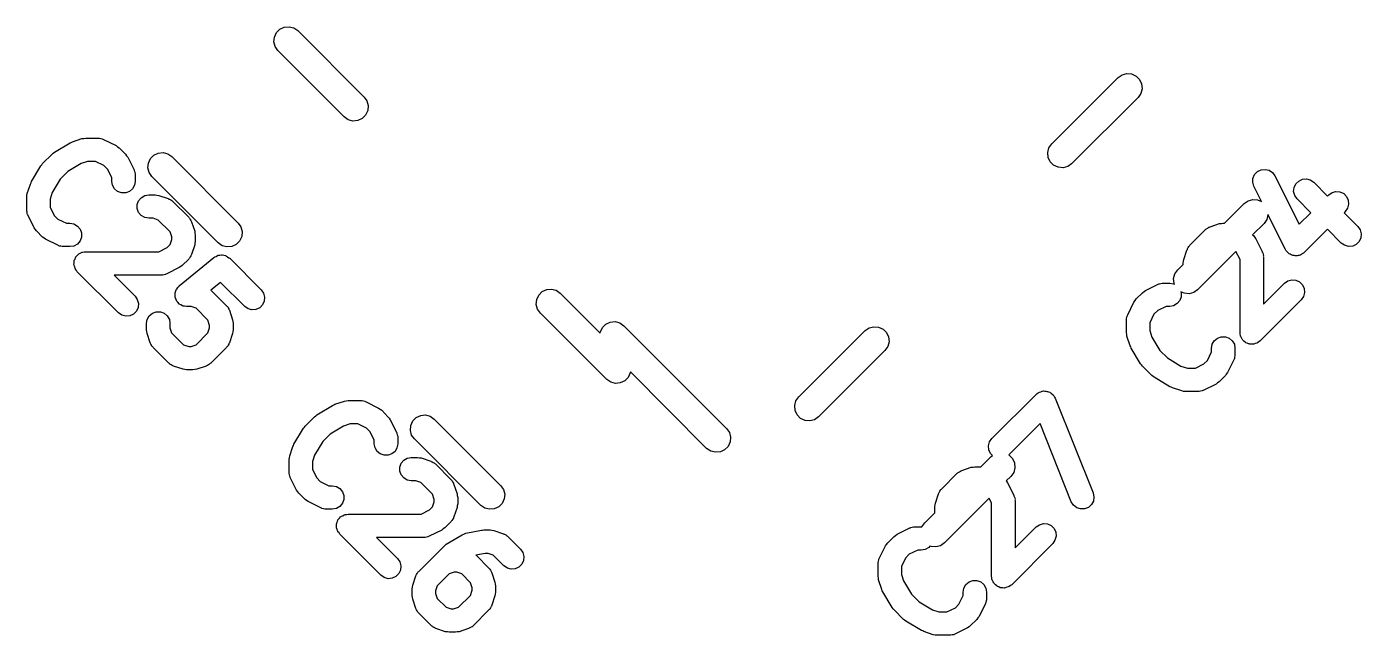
# Model space of a CAD drawing. Extents: x 133.5 to 186.6, y -127.2 to -72.7.
# Drawn here: x 142.97 to 150.09, y -117.41 to -114.16 of the extents above; entities that cross this region are included whole.
import ezdxf

# ---------------------------------------------------------------- set-up
doc = ezdxf.new("R2010")
doc.units = 0
doc.header["$MEASUREMENT"] = 0
doc.layers.add('BLACK', color=7, linetype='CONTINUOUS')

msp = doc.modelspace()

# ---------------------------------------------------------------- linework, layer by layer
at = {"layer": 'Black'}
for p, q in [((144.298, -114.194), (144.316, -114.176)), ((144.316, -114.176), (144.34, -114.165)), ((144.34, -114.165), (144.366, -114.163)), ((144.366, -114.163), (144.391, -114.169)), ((144.391, -114.169), (144.412, -114.184)), ((144.412, -114.184), (144.766, -114.538)), ((144.284, -114.244), (144.287, -114.218)), ((144.291, -114.269), (144.284, -114.244)), ((144.287, -114.218), (144.298, -114.194)), ((144.306, -114.29), (144.291, -114.269)), ((144.66, -114.644), (144.306, -114.29)), ((148.434, -114.788), (148.788, -114.434)), ((148.788, -114.434), (148.809, -114.419)), ((148.809, -114.419), (148.834, -114.413)), ((148.834, -114.413), (148.86, -114.415)), ((148.86, -114.415), (148.884, -114.426)), ((148.884, -114.426), (148.902, -114.444)), ((148.902, -114.444), (148.913, -114.468)), ((148.913, -114.468), (148.916, -114.494)), ((144.766, -114.538), (144.781, -114.559)), ((148.894, -114.54), (148.54, -114.894)), ((148.909, -114.519), (148.894, -114.54)), ((148.916, -114.494), (148.909, -114.519)), ((144.785, -114.61), (144.774, -114.634)), ((144.781, -114.559), (144.787, -114.584)), ((144.787, -114.584), (144.785, -114.61)), ((144.681, -114.659), (144.66, -114.644)), ((144.706, -114.666), (144.681, -114.659)), ((144.732, -114.663), (144.706, -114.666)), ((144.756, -114.652), (144.732, -114.663)), ((144.774, -114.634), (144.756, -114.652)), ((143.271, -114.759), (143.281, -114.757)), ((143.281, -114.757), (143.348, -114.757)), ((143.348, -114.757), (143.352, -114.758)), ((143.352, -114.758), (143.355, -114.757)), ((143.355, -114.757), (143.362, -114.759)), ((143.114, -114.833), (143.198, -114.783)), ((143.198, -114.783), (143.204, -114.78)), ((143.204, -114.78), (143.21, -114.777)), ((143.21, -114.777), (143.261, -114.76)), ((143.261, -114.76), (143.271, -114.759)), ((143.362, -114.759), (143.369, -114.761)), ((143.369, -114.761), (143.372, -114.762)), ((143.372, -114.762), (143.376, -114.764)), ((143.376, -114.764), (143.443, -114.797)), ((143.443, -114.797), (143.451, -114.803)), ((143.451, -114.803), (143.46, -114.809)), ((143.46, -114.809), (143.493, -114.843)), ((148.413, -114.834), (148.419, -114.809)), ((148.419, -114.809), (148.434, -114.788)), ((143.042, -114.905), (143.047, -114.899)), ((143.047, -114.899), (143.051, -114.893)), ((143.051, -114.893), (143.102, -114.843)), ((143.102, -114.843), (143.108, -114.838)), ((143.108, -114.838), (143.114, -114.833)), ((143.256, -114.893), (143.185, -114.936)), ((143.291, -114.882), (143.256, -114.893)), ((143.333, -114.882), (143.291, -114.882)), ((143.378, -114.904), (143.333, -114.882)), ((143.493, -114.843), (143.499, -114.851)), ((143.499, -114.851), (143.505, -114.859)), ((143.505, -114.859), (143.539, -114.926)), ((143.613, -114.916), (143.615, -114.89)), ((143.615, -114.89), (143.626, -114.866)), ((143.626, -114.866), (143.644, -114.848)), ((143.644, -114.848), (143.668, -114.837)), ((143.668, -114.837), (143.694, -114.834)), ((143.694, -114.834), (143.719, -114.841)), ((143.719, -114.841), (143.74, -114.856)), ((143.74, -114.856), (144.094, -115.21)), ((148.415, -114.86), (148.413, -114.834)), ((148.426, -114.884), (148.415, -114.86)), ((148.444, -114.902), (148.426, -114.884)), ((148.54, -114.894), (148.519, -114.909)), ((142.991, -114.989), (143.042, -114.905)), ((143.185, -114.936), (143.145, -114.976)), ((143.398, -114.924), (143.378, -114.904)), ((143.42, -114.969), (143.398, -114.924)), ((143.42, -114.988), (143.42, -114.969)), ((143.539, -114.926), (143.54, -114.93)), ((143.54, -114.93), (143.541, -114.933)), ((143.541, -114.933), (143.543, -114.94)), ((143.543, -114.94), (143.545, -114.947)), ((143.545, -114.947), (143.545, -114.951)), ((143.545, -114.951), (143.545, -114.954)), ((143.545, -114.954), (143.545, -114.988)), ((143.619, -114.941), (143.613, -114.916)), ((143.634, -114.962), (143.619, -114.941)), ((143.988, -115.316), (143.634, -114.962)), ((148.468, -114.913), (148.444, -114.902)), ((148.494, -114.916), (148.468, -114.913)), ((148.519, -114.909), (148.494, -114.916)), ((149.507, -114.972), (149.516, -114.952)), ((149.516, -114.952), (149.531, -114.936)), ((149.531, -114.936), (149.55, -114.926)), ((149.55, -114.926), (149.572, -114.924)), ((149.572, -114.924), (149.593, -114.929)), ((149.593, -114.929), (149.611, -114.941)), ((149.611, -114.941), (149.624, -114.958)), ((149.624, -114.958), (149.753, -115.217)), ((142.969, -115.052), (142.986, -115.002)), ((142.986, -115.002), (142.989, -114.996)), ((142.989, -114.996), (142.991, -114.989)), ((143.145, -114.976), (143.102, -115.048)), ((143.424, -115.009), (143.42, -114.988)), ((143.435, -115.028), (143.424, -115.009)), ((143.451, -115.042), (143.435, -115.028)), ((143.472, -115.049), (143.451, -115.042)), ((143.514, -115.042), (143.494, -115.049)), ((143.531, -115.028), (143.514, -115.042)), ((143.541, -115.009), (143.531, -115.028)), ((143.545, -114.988), (143.541, -115.009)), ((149.506, -114.993), (149.507, -114.972)), ((149.512, -115.014), (149.506, -114.993)), ((149.553, -115.096), (149.512, -115.014)), ((149.724, -115.042), (149.726, -115.021)), ((149.73, -115.063), (149.724, -115.042)), ((149.726, -115.021), (149.736, -115.001)), ((149.736, -115.001), (149.751, -114.986)), ((149.751, -114.986), (149.771, -114.976)), ((149.771, -114.976), (149.792, -114.974)), ((149.792, -114.974), (149.813, -114.98)), ((149.813, -114.98), (149.831, -114.993)), ((149.831, -114.993), (149.905, -115.066)), ((149.929, -115.047), (149.95, -115.042)), ((149.95, -115.042), (149.971, -115.044)), ((142.966, -115.072), (142.967, -115.062)), ((142.966, -115.139), (142.966, -115.072)), ((142.967, -115.062), (142.969, -115.052)), ((143.102, -115.048), (143.091, -115.082)), ((143.091, -115.082), (143.091, -115.125)), ((143.494, -115.049), (143.472, -115.049)), ((143.556, -115.112), (143.563, -115.091)), ((143.556, -115.133), (143.556, -115.112)), ((143.563, -115.091), (143.577, -115.075)), ((143.577, -115.075), (143.596, -115.064)), ((143.596, -115.064), (143.617, -115.06)), ((143.617, -115.06), (143.651, -115.06)), ((143.651, -115.06), (143.661, -115.062)), ((143.661, -115.062), (143.671, -115.063)), ((143.671, -115.063), (143.721, -115.08)), ((143.721, -115.08), (143.724, -115.082)), ((143.724, -115.082), (143.728, -115.083)), ((143.728, -115.083), (143.734, -115.087)), ((143.734, -115.087), (143.74, -115.09)), ((143.74, -115.09), (143.743, -115.093)), ((143.743, -115.093), (143.746, -115.095)), ((143.746, -115.095), (143.83, -115.179)), ((149.356, -115.21), (149.46, -115.106)), ((149.46, -115.106), (149.481, -115.091)), ((149.481, -115.091), (149.506, -115.084)), ((149.506, -115.084), (149.532, -115.087)), ((149.532, -115.087), (149.553, -115.096)), ((149.743, -115.081), (149.73, -115.063)), ((149.816, -115.155), (149.743, -115.081)), ((149.905, -115.066), (149.911, -115.06)), ((149.911, -115.06), (149.929, -115.047)), ((149.971, -115.044), (149.991, -115.053)), ((149.991, -115.053), (150.006, -115.068)), ((150.006, -115.068), (150.015, -115.088)), ((150.017, -115.11), (150.012, -115.131)), ((150.015, -115.088), (150.017, -115.11)), ((142.966, -115.143), (142.966, -115.139)), ((142.966, -115.146), (142.966, -115.143)), ((142.968, -115.153), (142.966, -115.146)), ((142.969, -115.161), (142.968, -115.153)), ((142.971, -115.164), (142.969, -115.161)), ((142.972, -115.167), (142.971, -115.164)), ((143.006, -115.235), (142.972, -115.167)), ((143.091, -115.125), (143.113, -115.17)), ((143.113, -115.17), (143.132, -115.189)), ((143.563, -115.154), (143.556, -115.133)), ((143.577, -115.17), (143.563, -115.154)), ((143.596, -115.181), (143.577, -115.17)), ((143.617, -115.185), (143.596, -115.181)), ((143.641, -115.185), (143.617, -115.185)), ((143.668, -115.194), (143.641, -115.185)), ((143.83, -115.179), (143.832, -115.182)), ((143.832, -115.182), (143.835, -115.185)), ((143.835, -115.185), (143.838, -115.191)), ((149.587, -115.166), (149.581, -115.191)), ((149.68, -115.351), (149.587, -115.165)), ((149.587, -115.165), (149.587, -115.166)), ((149.753, -115.217), (149.816, -115.155)), ((149.999, -115.148), (149.993, -115.155)), ((149.993, -115.155), (150.067, -115.228)), ((150.012, -115.131), (149.999, -115.148)), ((143.012, -115.243), (143.006, -115.235)), ((143.018, -115.251), (143.012, -115.243)), ((143.051, -115.285), (143.018, -115.251)), ((143.132, -115.189), (143.178, -115.211)), ((143.178, -115.211), (143.196, -115.211)), ((143.196, -115.211), (143.218, -115.215)), ((143.218, -115.215), (143.237, -115.226)), ((143.237, -115.226), (143.251, -115.243)), ((143.251, -115.243), (143.258, -115.263)), ((143.731, -115.257), (143.668, -115.194)), ((143.838, -115.191), (143.842, -115.197)), ((143.842, -115.197), (143.843, -115.201)), ((143.843, -115.201), (143.845, -115.204)), ((143.845, -115.204), (143.862, -115.254)), ((143.862, -115.254), (143.863, -115.264)), ((144.094, -115.21), (144.109, -115.231)), ((144.109, -115.231), (144.116, -115.256)), ((144.116, -115.256), (144.113, -115.282)), ((149.17, -115.329), (149.254, -115.245)), ((149.254, -115.245), (149.257, -115.243)), ((149.257, -115.243), (149.26, -115.24)), ((149.26, -115.24), (149.266, -115.237)), ((149.266, -115.237), (149.272, -115.233)), ((149.272, -115.233), (149.276, -115.232)), ((149.276, -115.232), (149.279, -115.23)), ((149.279, -115.23), (149.329, -115.213)), ((149.329, -115.213), (149.339, -115.212)), ((149.339, -115.212), (149.349, -115.21)), ((149.349, -115.21), (149.356, -115.21)), ((149.566, -115.212), (149.505, -115.273)), ((149.581, -115.191), (149.566, -115.212)), ((149.905, -115.243), (149.78, -115.367)), ((149.978, -115.317), (149.905, -115.243)), ((150.067, -115.228), (150.079, -115.246)), ((150.079, -115.246), (150.085, -115.267)), ((143.059, -115.29), (143.051, -115.285)), ((143.067, -115.296), (143.059, -115.29)), ((143.135, -115.33), (143.067, -115.296)), ((143.237, -115.322), (143.218, -115.333)), ((143.251, -115.305), (143.237, -115.322)), ((143.258, -115.285), (143.251, -115.305)), ((143.258, -115.263), (143.258, -115.285)), ((143.715, -115.34), (143.731, -115.324)), ((143.74, -115.284), (143.731, -115.257)), ((143.731, -115.324), (143.74, -115.298)), ((143.74, -115.298), (143.74, -115.284)), ((143.862, -115.327), (143.845, -115.378)), ((143.863, -115.318), (143.862, -115.327)), ((143.863, -115.264), (143.865, -115.274)), ((143.865, -115.308), (143.863, -115.318)), ((143.865, -115.274), (143.865, -115.308)), ((144.009, -115.331), (143.988, -115.316)), ((144.084, -115.324), (144.06, -115.335)), ((144.102, -115.306), (144.084, -115.324)), ((144.113, -115.282), (144.102, -115.306)), ((149.505, -115.273), (149.511, -115.279)), ((149.511, -115.279), (149.517, -115.287)), ((149.517, -115.287), (149.523, -115.295)), ((149.523, -115.295), (149.556, -115.362)), ((149.996, -115.329), (149.978, -115.317)), ((150.058, -115.324), (150.039, -115.333)), ((150.074, -115.308), (150.058, -115.324)), ((150.083, -115.289), (150.074, -115.308)), ((150.085, -115.267), (150.083, -115.289)), ((143.138, -115.331), (143.135, -115.33)), ((143.141, -115.333), (143.138, -115.331)), ((143.149, -115.334), (143.141, -115.333)), ((143.156, -115.336), (143.149, -115.334)), ((143.159, -115.336), (143.156, -115.336)), ((143.163, -115.336), (143.159, -115.336)), ((143.196, -115.336), (143.163, -115.336)), ((143.218, -115.333), (143.196, -115.336)), ((143.224, -115.402), (143.226, -115.394)), ((143.226, -115.394), (143.228, -115.392)), ((143.228, -115.392), (143.229, -115.39)), ((143.229, -115.39), (143.235, -115.384)), ((143.235, -115.384), (143.24, -115.378)), ((143.24, -115.378), (143.243, -115.376)), ((143.243, -115.376), (143.245, -115.374)), ((143.245, -115.374), (143.252, -115.371)), ((143.252, -115.371), (143.259, -115.367)), ((143.259, -115.367), (143.262, -115.366)), ((143.262, -115.366), (143.264, -115.365)), ((143.264, -115.365), (143.273, -115.364)), ((143.273, -115.364), (143.281, -115.363)), ((143.281, -115.363), (143.67, -115.363)), ((143.67, -115.363), (143.715, -115.34)), ((143.78, -115.545), (143.965, -115.394)), ((143.835, -115.397), (143.832, -115.399)), ((143.838, -115.391), (143.835, -115.397)), ((143.842, -115.385), (143.838, -115.391)), ((143.843, -115.381), (143.842, -115.385)), ((143.845, -115.378), (143.843, -115.381)), ((143.965, -115.394), (143.967, -115.393)), ((143.967, -115.393), (143.969, -115.391)), ((143.969, -115.391), (143.976, -115.388)), ((143.976, -115.388), (143.984, -115.383)), ((143.984, -115.383), (143.986, -115.383)), ((143.986, -115.383), (143.988, -115.382)), ((143.988, -115.382), (143.997, -115.381)), ((143.997, -115.381), (144.005, -115.38)), ((144.005, -115.38), (144.008, -115.38)), ((144.008, -115.38), (144.01, -115.38)), ((144.034, -115.337), (144.009, -115.331)), ((144.01, -115.38), (144.018, -115.382)), ((144.018, -115.382), (144.027, -115.384)), ((144.027, -115.384), (144.029, -115.385)), ((144.029, -115.385), (144.031, -115.386)), ((144.031, -115.386), (144.038, -115.391)), ((144.06, -115.335), (144.034, -115.337)), ((144.038, -115.391), (144.045, -115.395)), ((144.045, -115.395), (144.047, -115.397)), ((144.047, -115.397), (144.049, -115.398)), ((144.049, -115.398), (144.217, -115.567)), ((149.138, -115.404), (149.155, -115.354)), ((149.155, -115.354), (149.157, -115.351)), ((149.157, -115.351), (149.158, -115.347)), ((149.158, -115.347), (149.162, -115.341)), ((149.162, -115.341), (149.165, -115.335)), ((149.165, -115.335), (149.168, -115.332)), ((149.168, -115.332), (149.17, -115.329)), ((149.416, -115.362), (149.212, -115.566)), ((149.438, -115.405), (149.416, -115.362)), ((149.556, -115.362), (149.557, -115.366)), ((149.557, -115.366), (149.559, -115.369)), ((149.559, -115.369), (149.561, -115.376)), ((149.561, -115.376), (149.563, -115.383)), ((149.563, -115.383), (149.562, -115.387)), ((149.562, -115.387), (149.563, -115.39)), ((149.563, -115.39), (149.563, -115.643)), ((149.683, -115.355), (149.68, -115.351)), ((149.685, -115.359), (149.683, -115.355)), ((149.689, -115.363), (149.685, -115.359)), ((149.693, -115.368), (149.689, -115.363)), ((149.697, -115.371), (149.693, -115.368)), ((149.7, -115.374), (149.697, -115.371)), ((149.706, -115.377), (149.7, -115.374)), ((149.711, -115.38), (149.706, -115.377)), ((149.716, -115.381), (149.711, -115.38)), ((149.72, -115.383), (149.716, -115.381)), ((149.726, -115.384), (149.72, -115.383)), ((149.732, -115.385), (149.726, -115.384)), ((149.737, -115.385), (149.732, -115.385)), ((149.742, -115.385), (149.737, -115.385)), ((149.748, -115.384), (149.742, -115.385)), ((149.754, -115.383), (149.748, -115.384)), ((149.758, -115.381), (149.754, -115.383)), ((149.763, -115.38), (149.758, -115.381)), ((149.768, -115.376), (149.763, -115.38)), ((149.773, -115.373), (149.768, -115.376)), ((149.777, -115.37), (149.773, -115.373)), ((149.78, -115.367), (149.777, -115.37)), ((150.017, -115.335), (149.996, -115.329)), ((150.039, -115.333), (150.017, -115.335)), ((143.218, -115.431), (143.219, -115.423)), ((143.219, -115.434), (143.218, -115.431)), ((143.219, -115.415), (143.22, -115.412)), ((143.219, -115.423), (143.219, -115.415)), ((143.219, -115.436), (143.219, -115.434)), ((143.222, -115.444), (143.219, -115.436)), ((143.22, -115.409), (143.224, -115.402)), ((143.22, -115.412), (143.22, -115.409)), ((143.224, -115.452), (143.222, -115.444)), ((143.226, -115.454), (143.224, -115.452)), ((143.226, -115.457), (143.226, -115.454)), ((143.232, -115.463), (143.226, -115.457)), ((143.236, -115.47), (143.232, -115.463)), ((143.455, -115.689), (143.236, -115.47)), ((143.78, -115.448), (143.713, -115.481)), ((143.788, -115.442), (143.78, -115.448)), ((143.796, -115.436), (143.788, -115.442)), ((143.83, -115.402), (143.796, -115.436)), ((143.832, -115.399), (143.83, -115.402)), ((149.091, -115.481), (149.106, -115.46)), ((149.106, -115.46), (149.135, -115.431)), ((149.135, -115.424), (149.137, -115.414)), ((149.135, -115.431), (149.135, -115.424)), ((149.137, -115.414), (149.138, -115.404)), ((149.438, -115.794), (149.438, -115.405)), ((143.685, -115.488), (143.432, -115.488)), ((143.432, -115.488), (143.544, -115.6)), ((143.688, -115.487), (143.685, -115.488)), ((143.692, -115.488), (143.688, -115.487)), ((143.699, -115.486), (143.692, -115.488)), ((143.706, -115.484), (143.699, -115.486)), ((143.709, -115.482), (143.706, -115.484)), ((143.713, -115.481), (143.709, -115.482)), ((144, -115.527), (143.949, -115.568)), ((144.129, -115.655), (144, -115.527)), ((148.934, -115.57), (149.001, -115.536)), ((149.001, -115.536), (149.005, -115.535)), ((149.005, -115.535), (149.008, -115.534)), ((149.008, -115.534), (149.015, -115.532)), ((149.015, -115.532), (149.022, -115.53)), ((149.022, -115.53), (149.026, -115.53)), ((149.026, -115.53), (149.029, -115.53)), ((149.029, -115.53), (149.063, -115.53)), ((149.063, -115.53), (149.084, -115.534)), ((149.084, -115.506), (149.091, -115.481)), ((149.087, -115.532), (149.084, -115.506)), ((149.084, -115.534), (149.089, -115.536)), ((149.089, -115.536), (149.087, -115.532)), ((149.563, -115.643), (149.675, -115.531)), ((149.675, -115.531), (149.693, -115.519)), ((149.693, -115.519), (149.714, -115.513)), ((149.714, -115.513), (149.736, -115.515)), ((149.736, -115.515), (149.755, -115.524)), ((149.755, -115.524), (149.771, -115.54)), ((149.771, -115.54), (149.78, -115.559)), ((143.544, -115.6), (143.556, -115.618)), ((143.758, -115.582), (143.762, -115.572)), ((143.758, -115.583), (143.758, -115.582)), ((143.758, -115.593), (143.758, -115.583)), ((143.758, -115.583), (143.758, -115.583)), ((143.758, -115.604), (143.758, -115.593)), ((143.758, -115.605), (143.758, -115.604)), ((143.758, -115.604), (143.758, -115.604)), ((143.761, -115.615), (143.758, -115.605)), ((143.762, -115.572), (143.765, -115.563)), ((143.765, -115.563), (143.766, -115.562)), ((143.766, -115.562), (143.772, -115.554)), ((143.766, -115.562), (143.766, -115.562)), ((143.772, -115.554), (143.779, -115.546)), ((143.779, -115.546), (143.78, -115.546)), ((143.78, -115.546), (143.78, -115.545)), ((143.949, -115.568), (144.032, -115.651)), ((144.217, -115.567), (144.23, -115.584)), ((144.23, -115.584), (144.235, -115.605)), ((144.235, -115.605), (144.233, -115.627)), ((145.687, -115.618), (145.698, -115.594)), ((145.698, -115.594), (145.716, -115.576)), ((145.716, -115.576), (145.74, -115.565)), ((145.74, -115.565), (145.766, -115.563)), ((145.766, -115.563), (145.791, -115.569)), ((145.791, -115.569), (145.812, -115.584)), ((145.812, -115.584), (146.025, -115.798)), ((148.884, -115.615), (148.918, -115.582)), ((148.918, -115.582), (148.926, -115.576)), ((148.926, -115.576), (148.934, -115.57)), ((149.124, -115.603), (149.117, -115.624)), ((149.14, -115.585), (149.123, -115.577)), ((149.123, -115.577), (149.124, -115.581)), ((149.124, -115.581), (149.124, -115.603)), ((149.166, -115.587), (149.14, -115.585)), ((149.191, -115.581), (149.166, -115.587)), ((149.212, -115.566), (149.191, -115.581)), ((149.776, -115.602), (149.764, -115.62)), ((149.782, -115.581), (149.776, -115.602)), ((149.78, -115.559), (149.782, -115.581)), ((143.551, -115.68), (143.535, -115.696)), ((143.56, -115.661), (143.551, -115.68)), ((143.556, -115.618), (143.562, -115.639)), ((143.562, -115.639), (143.56, -115.661)), ((143.765, -115.624), (143.761, -115.615)), ((143.765, -115.625), (143.765, -115.624)), ((143.772, -115.633), (143.765, -115.625)), ((143.765, -115.625), (143.765, -115.625)), ((143.779, -115.641), (143.772, -115.633)), ((143.779, -115.642), (143.779, -115.641)), ((143.779, -115.641), (143.779, -115.641)), ((143.788, -115.647), (143.779, -115.642)), ((143.797, -115.652), (143.788, -115.647)), ((143.798, -115.652), (143.797, -115.652)), ((143.798, -115.653), (143.798, -115.652)), ((143.808, -115.654), (143.798, -115.653)), ((143.819, -115.656), (143.808, -115.654)), ((143.843, -115.656), (143.819, -115.656)), ((143.819, -115.656), (143.819, -115.656)), ((143.819, -115.656), (143.819, -115.656)), ((143.87, -115.665), (143.843, -115.656)), ((143.933, -115.729), (143.87, -115.665)), ((144.032, -115.651), (144.034, -115.654)), ((144.034, -115.654), (144.037, -115.656)), ((144.037, -115.656), (144.04, -115.662)), ((144.04, -115.662), (144.044, -115.668)), ((144.044, -115.668), (144.045, -115.672)), ((144.045, -115.672), (144.047, -115.675)), ((144.047, -115.675), (144.064, -115.726)), ((144.147, -115.667), (144.129, -115.655)), ((144.167, -115.673), (144.147, -115.667)), ((144.189, -115.671), (144.167, -115.673)), ((144.209, -115.662), (144.189, -115.671)), ((144.224, -115.647), (144.209, -115.662)), ((144.233, -115.627), (144.224, -115.647)), ((145.684, -115.644), (145.687, -115.618)), ((145.691, -115.669), (145.684, -115.644)), ((145.706, -115.69), (145.691, -115.669)), ((148.839, -115.699), (148.872, -115.632)), ((148.872, -115.632), (148.878, -115.624)), ((148.878, -115.624), (148.884, -115.615)), ((148.999, -115.677), (148.979, -115.697)), ((149.044, -115.655), (148.999, -115.677)), ((149.063, -115.655), (149.044, -115.655)), ((149.084, -115.651), (149.063, -115.655)), ((149.103, -115.64), (149.084, -115.651)), ((149.117, -115.624), (149.103, -115.64)), ((149.764, -115.62), (149.545, -115.839)), ((143.473, -115.701), (143.455, -115.689)), ((143.494, -115.707), (143.473, -115.701)), ((143.516, -115.705), (143.494, -115.707)), ((143.535, -115.696), (143.516, -115.705)), ((143.605, -115.745), (143.609, -115.724)), ((143.605, -115.779), (143.605, -115.745)), ((143.609, -115.724), (143.62, -115.705)), ((143.62, -115.705), (143.637, -115.691)), ((143.637, -115.691), (143.657, -115.684)), ((143.657, -115.684), (143.679, -115.684)), ((143.679, -115.684), (143.699, -115.691)), ((143.699, -115.691), (143.716, -115.705)), ((143.716, -115.705), (143.727, -115.724)), ((143.727, -115.724), (143.73, -115.745)), ((143.73, -115.745), (143.73, -115.769)), ((143.942, -115.756), (143.933, -115.729)), ((144.064, -115.726), (144.065, -115.736)), ((144.065, -115.736), (144.067, -115.745)), ((144.067, -115.745), (144.067, -115.779)), ((146.06, -116.044), (145.706, -115.69)), ((146.037, -115.768), (146.055, -115.749)), ((146.055, -115.749), (146.079, -115.738)), ((146.079, -115.738), (146.105, -115.736)), ((146.105, -115.736), (146.13, -115.743)), ((146.13, -115.743), (146.151, -115.758)), ((148.832, -115.72), (148.834, -115.713)), ((148.833, -115.723), (148.832, -115.72)), ((148.832, -115.727), (148.833, -115.723)), ((148.832, -115.794), (148.832, -115.727)), ((148.834, -115.713), (148.836, -115.706)), ((148.836, -115.706), (148.837, -115.703)), ((148.837, -115.703), (148.839, -115.699)), ((148.979, -115.697), (148.957, -115.742)), ((148.957, -115.742), (148.957, -115.784)), ((143.607, -115.789), (143.605, -115.779)), ((143.609, -115.799), (143.607, -115.789)), ((143.625, -115.849), (143.609, -115.799)), ((143.73, -115.769), (143.739, -115.796)), ((143.739, -115.796), (143.803, -115.859)), ((143.87, -115.859), (143.933, -115.796)), ((143.933, -115.796), (143.942, -115.769)), ((143.942, -115.769), (143.942, -115.756)), ((144.064, -115.799), (144.047, -115.849)), ((144.065, -115.789), (144.064, -115.799)), ((144.067, -115.779), (144.065, -115.789)), ((146.025, -115.798), (146.026, -115.791)), ((146.026, -115.791), (146.037, -115.768)), ((146.151, -115.758), (146.699, -116.306)), ((147.084, -116.138), (147.438, -115.784)), ((147.438, -115.784), (147.459, -115.769)), ((147.459, -115.769), (147.484, -115.763)), ((147.484, -115.763), (147.51, -115.765)), ((147.51, -115.765), (147.534, -115.776)), ((147.534, -115.776), (147.552, -115.794)), ((147.552, -115.794), (147.563, -115.818)), ((147.563, -115.818), (147.566, -115.844)), ((148.834, -115.804), (148.832, -115.794)), ((148.835, -115.814), (148.834, -115.804)), ((148.852, -115.865), (148.835, -115.814)), ((148.957, -115.784), (148.968, -115.819)), ((148.968, -115.819), (149.011, -115.89)), ((149.301, -115.838), (149.318, -115.824)), ((149.318, -115.824), (149.338, -115.817)), ((149.338, -115.817), (149.36, -115.817)), ((149.36, -115.817), (149.38, -115.824)), ((149.38, -115.824), (149.397, -115.838)), ((149.439, -115.802), (149.438, -115.794)), ((149.44, -115.811), (149.439, -115.802)), ((149.441, -115.813), (149.44, -115.811)), ((149.442, -115.816), (149.441, -115.813)), ((149.446, -115.823), (149.442, -115.816)), ((149.449, -115.83), (149.446, -115.823)), ((143.627, -115.853), (143.625, -115.849)), ((143.628, -115.856), (143.627, -115.853)), ((143.632, -115.862), (143.628, -115.856)), ((143.636, -115.868), (143.632, -115.862)), ((143.638, -115.871), (143.636, -115.868)), ((143.64, -115.874), (143.638, -115.871)), ((143.725, -115.958), (143.64, -115.874)), ((143.803, -115.859), (143.83, -115.868)), ((143.83, -115.868), (143.843, -115.868)), ((143.843, -115.868), (143.87, -115.859)), ((144.032, -115.874), (143.948, -115.958)), ((144.034, -115.871), (144.032, -115.874)), ((144.037, -115.868), (144.034, -115.871)), ((144.04, -115.862), (144.037, -115.868)), ((144.044, -115.856), (144.04, -115.862)), ((144.045, -115.853), (144.044, -115.856)), ((144.047, -115.849), (144.045, -115.853)), ((147.544, -115.89), (147.19, -116.244)), ((147.559, -115.869), (147.544, -115.89)), ((147.566, -115.844), (147.559, -115.869)), ((148.855, -115.871), (148.852, -115.865)), ((148.858, -115.877), (148.855, -115.871)), ((148.908, -115.961), (148.858, -115.877)), ((149.011, -115.89), (149.051, -115.93)), ((149.264, -115.943), (149.286, -115.897)), ((149.286, -115.879), (149.29, -115.857)), ((149.286, -115.897), (149.286, -115.879)), ((149.29, -115.857), (149.301, -115.838)), ((149.397, -115.838), (149.408, -115.857)), ((149.408, -115.857), (149.411, -115.879)), ((149.411, -115.879), (149.411, -115.912)), ((149.451, -115.832), (149.449, -115.83)), ((149.453, -115.835), (149.451, -115.832)), ((149.459, -115.84), (149.453, -115.835)), ((149.465, -115.846), (149.459, -115.84)), ((149.467, -115.847), (149.465, -115.846)), ((149.469, -115.849), (149.467, -115.847)), ((149.477, -115.851), (149.469, -115.849)), ((149.484, -115.855), (149.477, -115.851)), ((149.487, -115.855), (149.484, -115.855)), ((149.49, -115.856), (149.487, -115.855)), ((149.498, -115.856), (149.49, -115.856)), ((149.506, -115.857), (149.498, -115.856)), ((149.509, -115.856), (149.506, -115.857)), ((149.511, -115.856), (149.509, -115.856)), ((149.519, -115.853), (149.511, -115.856)), ((149.527, -115.851), (149.519, -115.853)), ((149.529, -115.849), (149.527, -115.851)), ((149.532, -115.849), (149.529, -115.849)), ((149.538, -115.843), (149.532, -115.849)), ((149.545, -115.839), (149.538, -115.843)), ((143.728, -115.96), (143.725, -115.958)), ((143.73, -115.963), (143.728, -115.96)), ((143.736, -115.966), (143.73, -115.963)), ((143.742, -115.97), (143.736, -115.966)), ((143.936, -115.966), (143.93, -115.97)), ((143.942, -115.963), (143.936, -115.966)), ((143.945, -115.96), (143.942, -115.963)), ((143.948, -115.958), (143.945, -115.96)), ((148.913, -115.967), (148.908, -115.961)), ((148.918, -115.973), (148.913, -115.967)), ((149.051, -115.93), (149.123, -115.973)), ((149.2, -115.984), (149.245, -115.962)), ((149.245, -115.962), (149.264, -115.943)), ((149.405, -115.94), (149.371, -116.008)), ((149.406, -115.937), (149.405, -115.94)), ((149.408, -115.934), (149.406, -115.937)), ((149.409, -115.926), (149.408, -115.934)), ((149.411, -115.919), (149.409, -115.926)), ((149.411, -115.912), (149.411, -115.916)), ((149.411, -115.916), (149.411, -115.919)), ((143.746, -115.971), (143.742, -115.97)), ((143.749, -115.973), (143.746, -115.971)), ((143.8, -115.99), (143.749, -115.973)), ((143.81, -115.991), (143.8, -115.99)), ((143.819, -115.993), (143.81, -115.991)), ((143.853, -115.993), (143.819, -115.993)), ((143.863, -115.991), (143.853, -115.993)), ((143.873, -115.99), (143.863, -115.991)), ((143.923, -115.973), (143.873, -115.99)), ((143.926, -115.971), (143.923, -115.973)), ((143.93, -115.97), (143.926, -115.971)), ((146.174, -116.034), (146.156, -116.052)), ((146.185, -116.01), (146.174, -116.034)), ((146.186, -116.004), (146.185, -116.01)), ((146.593, -116.412), (146.186, -116.004)), ((148.968, -116.024), (148.918, -115.973)), ((148.974, -116.028), (148.968, -116.024)), ((148.98, -116.033), (148.974, -116.028)), ((149.064, -116.084), (148.98, -116.033)), ((149.123, -115.973), (149.157, -115.984)), ((149.157, -115.984), (149.2, -115.984)), ((149.36, -116.024), (149.326, -116.057)), ((149.365, -116.016), (149.36, -116.024)), ((149.371, -116.008), (149.365, -116.016)), ((146.081, -116.059), (146.06, -116.044)), ((146.106, -116.066), (146.081, -116.059)), ((146.132, -116.063), (146.106, -116.066)), ((146.156, -116.052), (146.132, -116.063)), ((148.368, -116.112), (148.375, -116.11)), ((148.375, -116.11), (148.382, -116.107)), ((148.382, -116.107), (148.385, -116.107)), ((148.385, -116.107), (148.389, -116.106)), ((148.389, -116.106), (148.396, -116.107)), ((148.396, -116.107), (148.403, -116.107)), ((148.403, -116.107), (148.407, -116.108)), ((148.407, -116.108), (148.411, -116.108)), ((148.411, -116.108), (148.417, -116.111)), ((149.071, -116.086), (149.064, -116.084)), ((149.077, -116.089), (149.071, -116.086)), ((149.127, -116.106), (149.077, -116.089)), ((149.137, -116.108), (149.127, -116.106)), ((149.147, -116.109), (149.137, -116.108)), ((149.214, -116.109), (149.147, -116.109)), ((149.218, -116.109), (149.214, -116.109)), ((149.221, -116.109), (149.218, -116.109)), ((149.228, -116.107), (149.221, -116.109)), ((149.236, -116.106), (149.228, -116.107)), ((149.239, -116.104), (149.236, -116.106)), ((149.242, -116.103), (149.239, -116.104)), ((149.31, -116.069), (149.242, -116.103)), ((149.318, -116.063), (149.31, -116.069)), ((149.326, -116.057), (149.318, -116.063)), ((144.598, -116.183), (144.604, -116.18)), ((144.604, -116.18), (144.61, -116.177)), ((144.61, -116.177), (144.661, -116.16)), ((144.661, -116.16), (144.671, -116.159)), ((144.671, -116.159), (144.681, -116.157)), ((144.681, -116.157), (144.748, -116.157)), ((144.748, -116.157), (144.752, -116.158)), ((144.752, -116.158), (144.755, -116.157)), ((144.755, -116.157), (144.762, -116.159)), ((144.762, -116.159), (144.769, -116.161)), ((144.769, -116.161), (144.772, -116.162)), ((144.772, -116.162), (144.776, -116.164)), ((144.776, -116.164), (144.843, -116.197)), ((147.063, -116.184), (147.069, -116.159)), ((147.069, -116.159), (147.084, -116.138)), ((148.114, -116.36), (148.35, -116.124)), ((148.35, -116.124), (148.356, -116.12)), ((148.356, -116.12), (148.361, -116.115)), ((148.361, -116.115), (148.365, -116.114)), ((148.365, -116.114), (148.368, -116.112)), ((148.417, -116.111), (148.424, -116.113)), ((148.424, -116.113), (148.427, -116.116)), ((148.427, -116.116), (148.43, -116.117)), ((148.43, -116.117), (148.435, -116.122)), ((148.435, -116.122), (148.441, -116.127)), ((148.441, -116.127), (148.443, -116.13)), ((148.443, -116.13), (148.446, -116.133)), ((148.446, -116.133), (148.449, -116.139)), ((148.449, -116.139), (148.452, -116.145)), ((148.452, -116.145), (148.654, -116.65)), ((144.451, -116.293), (144.502, -116.243)), ((144.502, -116.243), (144.508, -116.238)), ((144.508, -116.238), (144.514, -116.233)), ((144.514, -116.233), (144.598, -116.183)), ((144.843, -116.197), (144.851, -116.203)), ((144.851, -116.203), (144.86, -116.209)), ((144.86, -116.209), (144.893, -116.243)), ((144.893, -116.243), (144.899, -116.251)), ((144.899, -116.251), (144.905, -116.259)), ((145.026, -116.266), (145.044, -116.248)), ((145.044, -116.248), (145.068, -116.237)), ((145.068, -116.237), (145.094, -116.234)), ((145.094, -116.234), (145.119, -116.241)), ((145.119, -116.241), (145.14, -116.256)), ((147.065, -116.21), (147.063, -116.184)), ((147.076, -116.234), (147.065, -116.21)), ((147.094, -116.252), (147.076, -116.234)), ((147.118, -116.263), (147.094, -116.252)), ((147.19, -116.244), (147.169, -116.259)), ((144.391, -116.389), (144.442, -116.305)), ((144.442, -116.305), (144.447, -116.299)), ((144.447, -116.299), (144.451, -116.293)), ((144.656, -116.293), (144.585, -116.336)), ((144.691, -116.282), (144.656, -116.293)), ((144.733, -116.282), (144.691, -116.282)), ((144.778, -116.304), (144.733, -116.282)), ((144.798, -116.324), (144.778, -116.304)), ((144.82, -116.369), (144.798, -116.324)), ((144.905, -116.259), (144.939, -116.326)), ((145.013, -116.316), (145.015, -116.29)), ((145.019, -116.341), (145.013, -116.316)), ((145.015, -116.29), (145.026, -116.266)), ((145.14, -116.256), (145.494, -116.61)), ((146.699, -116.306), (146.714, -116.327)), ((147.144, -116.266), (147.118, -116.263)), ((147.169, -116.259), (147.144, -116.266)), ((148.372, -116.28), (148.204, -116.447)), ((148.538, -116.697), (148.372, -116.28)), ((144.389, -116.396), (144.391, -116.389)), ((144.545, -116.376), (144.502, -116.448)), ((144.585, -116.336), (144.545, -116.376)), ((144.82, -116.388), (144.82, -116.369)), ((144.824, -116.409), (144.82, -116.388)), ((144.939, -116.326), (144.94, -116.33)), ((144.94, -116.33), (144.941, -116.333)), ((144.941, -116.333), (144.943, -116.34)), ((144.945, -116.388), (144.941, -116.409)), ((144.943, -116.34), (144.945, -116.347)), ((144.945, -116.347), (144.945, -116.351)), ((144.945, -116.351), (144.945, -116.354)), ((144.945, -116.354), (144.945, -116.388)), ((145.034, -116.362), (145.019, -116.341)), ((145.388, -116.716), (145.034, -116.362)), ((146.719, -116.378), (146.708, -116.402)), ((146.714, -116.327), (146.721, -116.352)), ((146.721, -116.352), (146.719, -116.378)), ((148.096, -116.399), (148.102, -116.378)), ((148.102, -116.378), (148.114, -116.36)), ((144.366, -116.472), (144.367, -116.462)), ((144.367, -116.462), (144.369, -116.452)), ((144.369, -116.452), (144.386, -116.402)), ((144.386, -116.402), (144.389, -116.396)), ((144.502, -116.448), (144.491, -116.482)), ((144.835, -116.428), (144.824, -116.409)), ((144.851, -116.442), (144.835, -116.428)), ((144.872, -116.449), (144.851, -116.442)), ((144.894, -116.449), (144.872, -116.449)), ((144.914, -116.442), (144.894, -116.449)), ((144.931, -116.428), (144.914, -116.442)), ((144.941, -116.409), (144.931, -116.428)), ((144.977, -116.475), (144.996, -116.464)), ((144.996, -116.464), (145.017, -116.46)), ((145.017, -116.46), (145.051, -116.46)), ((145.051, -116.46), (145.061, -116.462)), ((145.061, -116.462), (145.071, -116.463)), ((145.071, -116.463), (145.121, -116.48)), ((146.615, -116.427), (146.593, -116.412)), ((146.64, -116.433), (146.615, -116.427)), ((146.666, -116.431), (146.64, -116.433)), ((146.689, -116.42), (146.666, -116.431)), ((146.708, -116.402), (146.689, -116.42)), ((148.056, -116.51), (148.11, -116.456)), ((148.098, -116.42), (148.096, -116.399)), ((148.107, -116.44), (148.098, -116.42)), ((148.118, -116.45), (148.107, -116.44)), ((148.11, -116.456), (148.118, -116.45)), ((148.204, -116.447), (148.206, -116.448)), ((148.206, -116.448), (148.224, -116.466)), ((148.224, -116.466), (148.235, -116.49)), ((144.366, -116.539), (144.366, -116.472)), ((144.491, -116.482), (144.491, -116.525)), ((144.491, -116.525), (144.513, -116.57)), ((144.956, -116.512), (144.963, -116.491)), ((144.956, -116.533), (144.956, -116.512)), ((144.963, -116.554), (144.956, -116.533)), ((144.963, -116.491), (144.977, -116.475)), ((145.121, -116.48), (145.124, -116.482)), ((145.124, -116.482), (145.128, -116.483)), ((145.128, -116.483), (145.134, -116.487)), ((145.134, -116.487), (145.14, -116.49)), ((145.14, -116.49), (145.143, -116.493)), ((145.143, -116.493), (145.146, -116.495)), ((145.146, -116.495), (145.23, -116.579)), ((147.935, -116.54), (147.941, -116.537)), ((147.941, -116.537), (147.947, -116.533)), ((147.947, -116.533), (147.951, -116.532)), ((147.951, -116.532), (147.954, -116.53)), ((147.954, -116.53), (148.004, -116.513)), ((148.004, -116.513), (148.014, -116.512)), ((148.014, -116.512), (148.024, -116.51)), ((148.024, -116.51), (148.056, -116.51)), ((148.237, -116.516), (148.231, -116.541)), ((148.235, -116.49), (148.237, -116.516)), ((144.366, -116.543), (144.366, -116.539)), ((144.366, -116.546), (144.366, -116.543)), ((144.368, -116.553), (144.366, -116.546)), ((144.369, -116.561), (144.368, -116.553)), ((144.371, -116.564), (144.369, -116.561)), ((144.372, -116.567), (144.371, -116.564)), ((144.406, -116.635), (144.372, -116.567)), ((144.513, -116.57), (144.532, -116.589)), ((144.532, -116.589), (144.578, -116.611)), ((144.977, -116.57), (144.963, -116.554)), ((144.996, -116.581), (144.977, -116.57)), ((145.017, -116.585), (144.996, -116.581)), ((145.041, -116.585), (145.017, -116.585)), ((145.068, -116.594), (145.041, -116.585)), ((145.131, -116.657), (145.068, -116.594)), ((145.23, -116.579), (145.232, -116.582)), ((145.232, -116.582), (145.235, -116.585)), ((145.235, -116.585), (145.238, -116.591)), ((145.238, -116.591), (145.242, -116.597)), ((145.242, -116.597), (145.243, -116.601)), ((145.243, -116.601), (145.245, -116.604)), ((145.245, -116.604), (145.262, -116.654)), ((147.845, -116.629), (147.929, -116.545)), ((147.929, -116.545), (147.932, -116.543)), ((147.932, -116.543), (147.935, -116.54)), ((148.216, -116.562), (148.191, -116.586)), ((148.191, -116.586), (148.192, -116.587)), ((148.192, -116.587), (148.198, -116.595)), ((148.198, -116.595), (148.231, -116.662)), ((148.231, -116.541), (148.216, -116.562)), ((144.412, -116.643), (144.406, -116.635)), ((144.418, -116.651), (144.412, -116.643)), ((144.451, -116.685), (144.418, -116.651)), ((144.578, -116.611), (144.596, -116.611)), ((144.596, -116.611), (144.618, -116.615)), ((144.618, -116.615), (144.637, -116.626)), ((144.637, -116.626), (144.651, -116.643)), ((144.651, -116.643), (144.658, -116.663)), ((144.658, -116.663), (144.658, -116.685)), ((145.14, -116.684), (145.131, -116.657)), ((145.262, -116.654), (145.263, -116.664)), ((145.263, -116.664), (145.265, -116.674)), ((145.265, -116.674), (145.265, -116.708)), ((145.494, -116.61), (145.509, -116.631)), ((145.509, -116.631), (145.516, -116.656)), ((145.516, -116.656), (145.513, -116.682)), ((147.813, -116.704), (147.83, -116.654)), ((147.83, -116.654), (147.832, -116.651)), ((147.832, -116.651), (147.833, -116.647)), ((147.833, -116.647), (147.837, -116.641)), ((147.837, -116.641), (147.84, -116.635)), ((147.84, -116.635), (147.843, -116.632)), ((147.843, -116.632), (147.845, -116.629)), ((148.1, -116.678), (147.862, -116.916)), ((148.113, -116.705), (148.1, -116.678)), ((148.231, -116.662), (148.232, -116.666)), ((148.232, -116.666), (148.234, -116.669)), ((148.234, -116.669), (148.236, -116.676)), ((148.236, -116.676), (148.238, -116.683)), ((148.654, -116.65), (148.659, -116.672)), ((148.659, -116.672), (148.656, -116.693)), ((144.459, -116.69), (144.451, -116.685)), ((144.467, -116.696), (144.459, -116.69)), ((144.535, -116.73), (144.467, -116.696)), ((144.538, -116.731), (144.535, -116.73)), ((144.541, -116.733), (144.538, -116.731)), ((144.549, -116.734), (144.541, -116.733)), ((144.556, -116.736), (144.549, -116.734)), ((144.559, -116.736), (144.556, -116.736)), ((144.563, -116.736), (144.559, -116.736)), ((144.596, -116.736), (144.563, -116.736)), ((144.618, -116.733), (144.596, -116.736)), ((144.637, -116.722), (144.618, -116.733)), ((144.651, -116.705), (144.637, -116.722)), ((144.658, -116.685), (144.651, -116.705)), ((145.07, -116.763), (145.115, -116.74)), ((145.115, -116.74), (145.131, -116.724)), ((145.131, -116.724), (145.14, -116.698)), ((145.14, -116.698), (145.14, -116.684)), ((145.262, -116.727), (145.245, -116.778)), ((145.263, -116.718), (145.262, -116.727)), ((145.265, -116.708), (145.263, -116.718)), ((145.409, -116.731), (145.388, -116.716)), ((145.434, -116.737), (145.409, -116.731)), ((145.46, -116.735), (145.434, -116.737)), ((145.484, -116.724), (145.46, -116.735)), ((145.502, -116.706), (145.484, -116.724)), ((145.513, -116.682), (145.502, -116.706)), ((147.81, -116.724), (147.812, -116.714)), ((147.81, -116.756), (147.81, -116.724)), ((147.812, -116.714), (147.813, -116.704)), ((148.113, -117.094), (148.113, -116.705)), ((148.238, -116.683), (148.237, -116.687)), ((148.237, -116.687), (148.238, -116.69)), ((148.238, -116.69), (148.238, -116.943)), ((148.55, -116.715), (148.538, -116.697)), ((148.567, -116.729), (148.55, -116.715)), ((148.587, -116.735), (148.567, -116.729)), ((148.609, -116.735), (148.587, -116.735)), ((148.629, -116.727), (148.609, -116.735)), ((148.646, -116.712), (148.629, -116.727)), ((148.656, -116.693), (148.646, -116.712)), ((144.619, -116.815), (144.62, -116.812)), ((144.619, -116.823), (144.619, -116.815)), ((144.62, -116.809), (144.624, -116.802)), ((144.62, -116.812), (144.62, -116.809)), ((144.624, -116.802), (144.626, -116.794)), ((144.626, -116.794), (144.628, -116.792)), ((144.628, -116.792), (144.629, -116.79)), ((144.629, -116.79), (144.635, -116.784)), ((144.635, -116.784), (144.64, -116.778)), ((144.64, -116.778), (144.643, -116.776)), ((144.643, -116.776), (144.645, -116.774)), ((144.645, -116.774), (144.652, -116.771)), ((144.652, -116.771), (144.659, -116.767)), ((144.659, -116.767), (144.662, -116.766)), ((144.662, -116.766), (144.664, -116.765)), ((144.664, -116.765), (144.673, -116.764)), ((144.673, -116.764), (144.681, -116.763)), ((144.681, -116.763), (145.07, -116.763)), ((145.23, -116.802), (145.196, -116.836)), ((145.232, -116.799), (145.23, -116.802)), ((145.235, -116.797), (145.232, -116.799)), ((145.238, -116.791), (145.235, -116.797)), ((145.242, -116.785), (145.238, -116.791)), ((145.243, -116.781), (145.242, -116.785)), ((145.245, -116.778), (145.243, -116.781)), ((147.741, -116.83), (147.756, -116.81)), ((147.756, -116.81), (147.81, -116.756)), ((148.35, -116.831), (148.368, -116.819)), ((148.368, -116.819), (148.389, -116.813)), ((148.389, -116.813), (148.411, -116.815)), ((148.411, -116.815), (148.43, -116.824)), ((144.618, -116.831), (144.619, -116.823)), ((144.619, -116.834), (144.618, -116.831)), ((144.619, -116.836), (144.619, -116.834)), ((144.622, -116.844), (144.619, -116.836)), ((144.624, -116.852), (144.622, -116.844)), ((144.626, -116.854), (144.624, -116.852)), ((144.626, -116.857), (144.626, -116.854)), ((144.632, -116.863), (144.626, -116.857)), ((144.636, -116.87), (144.632, -116.863)), ((144.855, -117.089), (144.636, -116.87)), ((145.085, -116.888), (144.832, -116.888)), ((144.832, -116.888), (144.944, -117)), ((145.088, -116.887), (145.085, -116.888)), ((145.092, -116.888), (145.088, -116.887)), ((145.099, -116.886), (145.092, -116.888)), ((145.106, -116.884), (145.099, -116.886)), ((145.109, -116.882), (145.106, -116.884)), ((145.113, -116.881), (145.109, -116.882)), ((145.18, -116.848), (145.113, -116.881)), ((145.188, -116.842), (145.18, -116.848)), ((145.196, -116.836), (145.188, -116.842)), ((145.204, -116.923), (145.288, -116.873)), ((145.288, -116.873), (145.298, -116.869)), ((145.298, -116.869), (145.308, -116.865)), ((145.308, -116.865), (145.392, -116.848)), ((145.392, -116.848), (145.398, -116.848)), ((145.398, -116.848), (145.405, -116.847)), ((145.405, -116.847), (145.438, -116.847)), ((145.438, -116.847), (145.448, -116.849)), ((145.448, -116.849), (145.458, -116.85)), ((145.458, -116.85), (145.509, -116.867)), ((145.509, -116.867), (145.512, -116.869)), ((145.512, -116.869), (145.515, -116.87)), ((145.515, -116.87), (145.521, -116.874)), ((145.521, -116.874), (145.528, -116.878)), ((145.528, -116.878), (145.53, -116.88)), ((145.53, -116.88), (145.533, -116.882)), ((145.533, -116.882), (145.6, -116.95)), ((147.559, -116.915), (147.593, -116.882)), ((147.593, -116.882), (147.601, -116.876)), ((147.601, -116.876), (147.609, -116.87)), ((147.609, -116.87), (147.676, -116.836)), ((147.676, -116.836), (147.68, -116.835)), ((147.68, -116.835), (147.683, -116.834)), ((147.683, -116.834), (147.69, -116.832)), ((147.69, -116.832), (147.697, -116.83)), ((147.697, -116.83), (147.701, -116.83)), ((147.701, -116.83), (147.704, -116.83)), ((147.704, -116.83), (147.738, -116.83)), ((147.738, -116.83), (147.741, -116.83)), ((148.238, -116.943), (148.35, -116.831)), ((148.43, -116.824), (148.446, -116.84)), ((148.446, -116.84), (148.455, -116.859)), ((148.457, -116.881), (148.451, -116.902)), ((148.455, -116.859), (148.457, -116.881)), ((145.057, -117.068), (145.192, -116.933)), ((145.192, -116.933), (145.198, -116.928)), ((145.198, -116.928), (145.204, -116.923)), ((145.6, -116.95), (145.613, -116.967)), ((147.514, -116.999), (147.547, -116.932)), ((147.547, -116.932), (147.553, -116.924)), ((147.553, -116.924), (147.559, -116.915)), ((147.719, -116.955), (147.674, -116.977)), ((147.738, -116.955), (147.719, -116.955)), ((147.759, -116.951), (147.738, -116.955)), ((147.778, -116.94), (147.759, -116.951)), ((147.784, -116.933), (147.778, -116.94)), ((147.79, -116.935), (147.784, -116.933)), ((147.816, -116.937), (147.79, -116.935)), ((147.841, -116.931), (147.816, -116.937)), ((147.862, -116.916), (147.841, -116.931)), ((148.439, -116.92), (148.22, -117.139)), ((148.451, -116.902), (148.439, -116.92)), ((144.944, -117), (144.956, -117.018)), ((144.956, -117.018), (144.962, -117.039)), ((145.411, -116.972), (145.362, -116.982)), ((145.362, -116.982), (145.365, -116.983)), ((145.365, -116.983), (145.432, -117.051)), ((145.428, -116.972), (145.411, -116.972)), ((145.455, -116.981), (145.428, -116.972)), ((145.512, -117.038), (145.455, -116.981)), ((145.607, -117.03), (145.592, -117.045)), ((145.616, -117.01), (145.607, -117.03)), ((145.613, -116.967), (145.618, -116.988)), ((145.618, -116.988), (145.616, -117.01)), ((147.507, -117.02), (147.509, -117.013)), ((147.508, -117.023), (147.507, -117.02)), ((147.507, -117.027), (147.508, -117.023)), ((147.507, -117.094), (147.507, -117.027)), ((147.509, -117.013), (147.511, -117.006)), ((147.511, -117.006), (147.512, -117.003)), ((147.512, -117.003), (147.514, -116.999)), ((147.654, -116.997), (147.632, -117.042)), ((147.674, -116.977), (147.654, -116.997)), ((144.873, -117.101), (144.855, -117.089)), ((144.894, -117.107), (144.873, -117.101)), ((144.916, -117.105), (144.894, -117.107)), ((144.935, -117.096), (144.916, -117.105)), ((144.951, -117.08), (144.935, -117.096)), ((144.96, -117.061), (144.951, -117.08)), ((144.962, -117.039), (144.96, -117.061)), ((145.025, -117.142), (145.042, -117.092)), ((145.042, -117.092), (145.044, -117.089)), ((145.044, -117.089), (145.045, -117.085)), ((145.045, -117.085), (145.049, -117.079)), ((145.049, -117.079), (145.053, -117.073)), ((145.053, -117.073), (145.055, -117.07)), ((145.055, -117.07), (145.057, -117.068)), ((145.219, -117.082), (145.156, -117.145)), ((145.246, -117.073), (145.219, -117.082)), ((145.26, -117.073), (145.246, -117.073)), ((145.287, -117.082), (145.26, -117.073)), ((145.333, -117.129), (145.287, -117.082)), ((145.432, -117.051), (145.434, -117.054)), ((145.434, -117.054), (145.437, -117.056)), ((145.437, -117.056), (145.44, -117.062)), ((145.44, -117.062), (145.444, -117.068)), ((145.444, -117.068), (145.445, -117.072)), ((145.445, -117.072), (145.447, -117.075)), ((145.447, -117.075), (145.464, -117.126)), ((145.53, -117.051), (145.512, -117.038)), ((145.551, -117.056), (145.53, -117.051)), ((145.572, -117.054), (145.551, -117.056)), ((145.592, -117.045), (145.572, -117.054)), ((147.509, -117.104), (147.507, -117.094)), ((147.51, -117.114), (147.509, -117.104)), ((147.632, -117.042), (147.632, -117.084)), ((147.632, -117.084), (147.643, -117.119)), ((148.114, -117.102), (148.113, -117.094)), ((148.115, -117.111), (148.114, -117.102)), ((145.022, -117.162), (145.024, -117.152)), ((145.022, -117.196), (145.022, -117.162)), ((145.024, -117.152), (145.025, -117.142)), ((145.156, -117.145), (145.147, -117.172)), ((145.147, -117.172), (145.147, -117.186)), ((145.342, -117.156), (145.333, -117.129)), ((145.333, -117.196), (145.342, -117.169)), ((145.342, -117.169), (145.342, -117.156)), ((145.464, -117.126), (145.465, -117.136)), ((145.465, -117.136), (145.467, -117.145)), ((145.467, -117.145), (145.467, -117.179)), ((147.527, -117.165), (147.51, -117.114)), ((147.53, -117.171), (147.527, -117.165)), ((147.533, -117.177), (147.53, -117.171)), ((147.583, -117.261), (147.533, -117.177)), ((147.643, -117.119), (147.686, -117.19)), ((147.961, -117.179), (147.965, -117.157)), ((147.965, -117.157), (147.976, -117.138)), ((147.976, -117.138), (147.993, -117.124)), ((147.993, -117.124), (148.013, -117.117)), ((148.013, -117.117), (148.035, -117.117)), ((148.035, -117.117), (148.055, -117.124)), ((148.055, -117.124), (148.072, -117.138)), ((148.072, -117.138), (148.083, -117.157)), ((148.083, -117.157), (148.086, -117.179)), ((148.116, -117.113), (148.115, -117.111)), ((148.117, -117.116), (148.116, -117.113)), ((148.121, -117.123), (148.117, -117.116)), ((148.124, -117.13), (148.121, -117.123)), ((148.126, -117.132), (148.124, -117.13)), ((148.128, -117.135), (148.126, -117.132)), ((148.134, -117.14), (148.128, -117.135)), ((148.14, -117.146), (148.134, -117.14)), ((148.142, -117.147), (148.14, -117.146)), ((148.144, -117.148), (148.142, -117.147)), ((148.152, -117.151), (148.144, -117.148)), ((148.159, -117.155), (148.152, -117.151)), ((148.162, -117.155), (148.159, -117.155)), ((148.165, -117.156), (148.162, -117.155)), ((148.173, -117.156), (148.165, -117.156)), ((148.181, -117.157), (148.173, -117.156)), ((148.184, -117.156), (148.181, -117.157)), ((148.186, -117.156), (148.184, -117.156)), ((148.194, -117.153), (148.186, -117.156)), ((148.202, -117.151), (148.194, -117.153)), ((148.204, -117.149), (148.202, -117.151)), ((148.207, -117.148), (148.204, -117.149)), ((148.213, -117.143), (148.207, -117.148)), ((148.22, -117.139), (148.213, -117.143)), ((145.024, -117.206), (145.022, -117.196)), ((145.025, -117.216), (145.024, -117.206)), ((145.042, -117.266), (145.025, -117.216)), ((145.147, -117.186), (145.156, -117.213)), ((145.156, -117.213), (145.203, -117.259)), ((145.27, -117.259), (145.333, -117.196)), ((145.447, -117.249), (145.445, -117.253)), ((145.464, -117.199), (145.447, -117.249)), ((145.465, -117.189), (145.464, -117.199)), ((145.467, -117.179), (145.465, -117.189)), ((147.686, -117.19), (147.726, -117.23)), ((147.726, -117.23), (147.798, -117.273)), ((147.92, -117.262), (147.939, -117.243)), ((147.939, -117.243), (147.961, -117.197)), ((147.961, -117.197), (147.961, -117.179)), ((148.08, -117.24), (148.046, -117.308)), ((148.081, -117.237), (148.08, -117.24)), ((148.083, -117.234), (148.081, -117.237)), ((148.084, -117.226), (148.083, -117.234)), ((148.086, -117.219), (148.084, -117.226)), ((148.086, -117.179), (148.086, -117.212)), ((148.086, -117.212), (148.086, -117.216)), ((148.086, -117.216), (148.086, -117.219)), ((145.044, -117.269), (145.042, -117.266)), ((145.045, -117.273), (145.044, -117.269)), ((145.049, -117.279), (145.045, -117.273)), ((145.053, -117.285), (145.049, -117.279)), ((145.055, -117.288), (145.053, -117.285)), ((145.057, -117.291), (145.055, -117.288)), ((145.125, -117.358), (145.057, -117.291)), ((145.203, -117.259), (145.23, -117.268)), ((145.23, -117.268), (145.243, -117.268)), ((145.243, -117.268), (145.27, -117.259)), ((145.432, -117.274), (145.348, -117.358)), ((145.434, -117.271), (145.432, -117.274)), ((145.437, -117.268), (145.434, -117.271)), ((145.44, -117.262), (145.437, -117.268)), ((145.444, -117.256), (145.44, -117.262)), ((145.445, -117.253), (145.444, -117.256)), ((147.588, -117.267), (147.583, -117.261)), ((147.593, -117.273), (147.588, -117.267)), ((147.643, -117.324), (147.593, -117.273)), ((147.798, -117.273), (147.832, -117.284)), ((147.832, -117.284), (147.875, -117.284)), ((147.875, -117.284), (147.92, -117.262)), ((148.04, -117.316), (148.035, -117.324)), ((148.046, -117.308), (148.04, -117.316)), ((145.128, -117.36), (145.125, -117.358)), ((145.13, -117.363), (145.128, -117.36)), ((145.136, -117.366), (145.13, -117.363)), ((145.142, -117.37), (145.136, -117.366)), ((145.146, -117.371), (145.142, -117.37)), ((145.149, -117.373), (145.146, -117.371)), ((145.2, -117.39), (145.149, -117.373)), ((145.21, -117.391), (145.2, -117.39)), ((145.219, -117.393), (145.21, -117.391)), ((145.263, -117.391), (145.253, -117.393)), ((145.273, -117.39), (145.263, -117.391)), ((145.323, -117.373), (145.273, -117.39)), ((145.326, -117.371), (145.323, -117.373)), ((145.33, -117.37), (145.326, -117.371)), ((145.336, -117.366), (145.33, -117.37)), ((145.342, -117.363), (145.336, -117.366)), ((145.345, -117.36), (145.342, -117.363)), ((145.348, -117.358), (145.345, -117.36)), ((147.649, -117.328), (147.643, -117.324)), ((147.655, -117.333), (147.649, -117.328)), ((147.739, -117.384), (147.655, -117.333)), ((147.746, -117.386), (147.739, -117.384)), ((147.752, -117.389), (147.746, -117.386)), ((147.802, -117.406), (147.752, -117.389)), ((147.985, -117.369), (147.917, -117.403)), ((147.993, -117.363), (147.985, -117.369)), ((148.001, -117.357), (147.993, -117.363)), ((148.035, -117.324), (148.001, -117.357)), ((145.253, -117.393), (145.219, -117.393)), ((147.812, -117.408), (147.802, -117.406)), ((147.822, -117.409), (147.812, -117.408)), ((147.889, -117.409), (147.822, -117.409)), ((147.893, -117.409), (147.889, -117.409)), ((147.896, -117.409), (147.893, -117.409)), ((147.903, -117.407), (147.896, -117.409)), ((147.911, -117.406), (147.903, -117.407)), ((147.914, -117.404), (147.911, -117.406)), ((147.917, -117.403), (147.914, -117.404))]:
    msp.add_line(p, q, dxfattribs=at)

doc.saveas('drawing.dxf')
